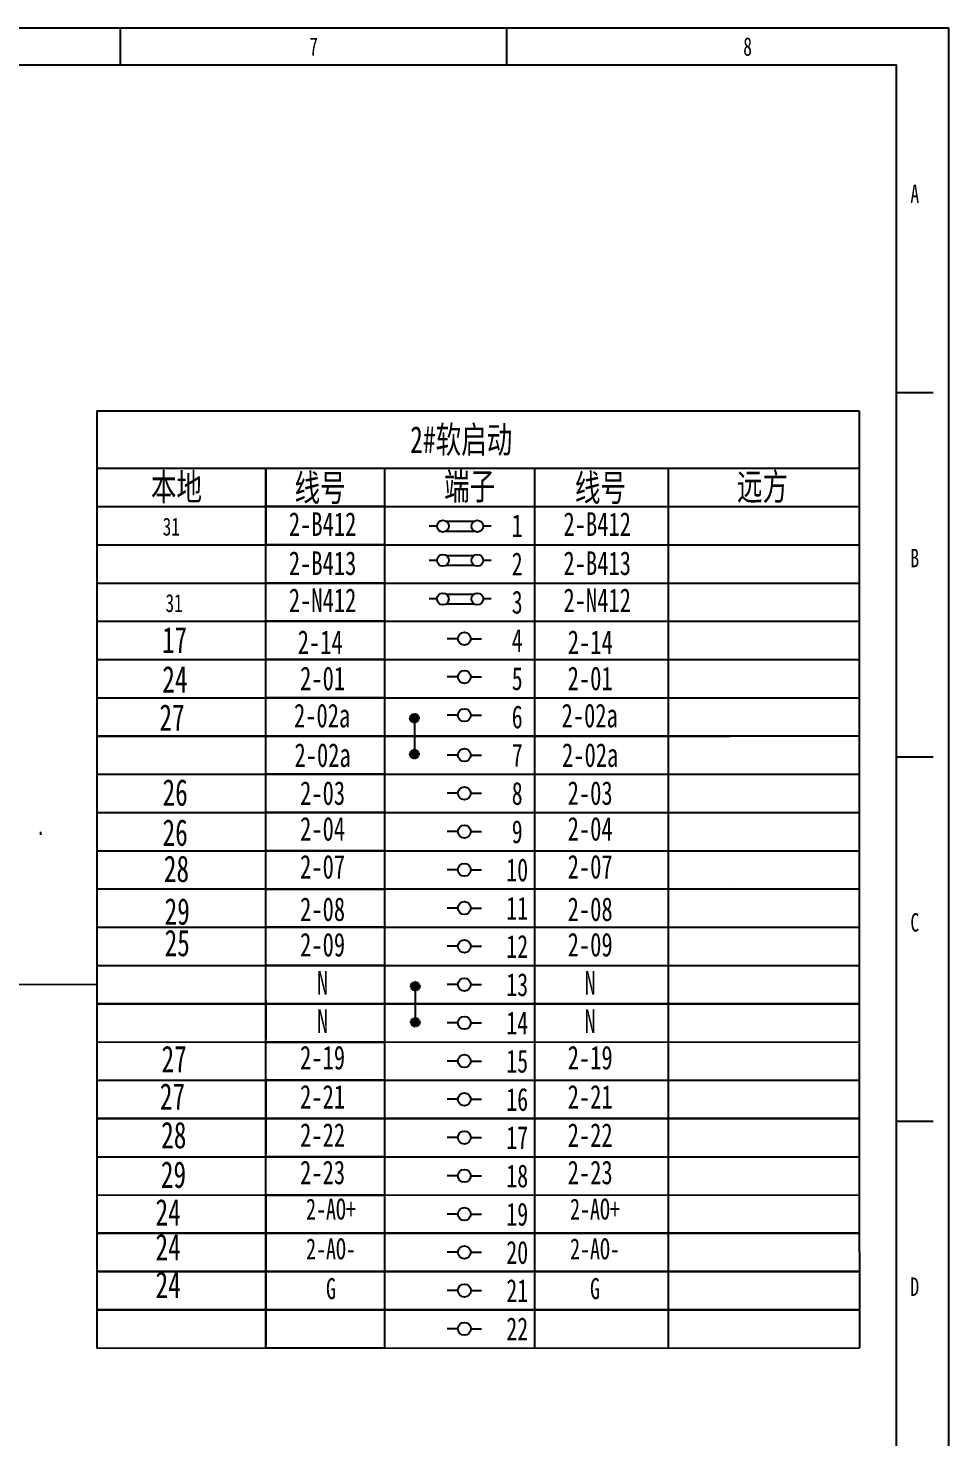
# Model space of a CAD drawing. Header units: millimetres. Extents: x 401220 to 2750366, y -101310 to 943175.
# Drawn here: x 1360159 to 1378689, y 295247 to 323583 of the extents above; entities that cross this region are included whole.
import ezdxf
from ezdxf.enums import TextEntityAlignment as Align

# ---------------------------------------------------------------- set-up
doc = ezdxf.new("R2010")
doc.units = ezdxf.units.MM
doc.linetypes.add('ACAD_ISO03W100', pattern=[30, 12, -18])
doc.styles.add('IDQSTYLE', font='NSimSun.ttf', dxfattribs={"width": 0.7})

msp = doc.modelspace()

# ---------------------------------------------------------------- hatches: boundary and pattern name
at = {"linetype": 'ACAD_ISO03W100'}
h = msp.add_hatch(color=256, dxfattribs=at)
h.dxf.hatch_style = 1
h.paths.add_polyline_path([(1367932.79422, 309793.92786, 0.4142135624), (1367843.63651, 309704.77015, 0.4142135624), (1367932.79422, 309615.61243)])
h.paths.add_polyline_path([(1367932.79422, 309793.92786), (1367932.79422, 309615.61243, 0.4142135624), (1368021.95193, 309704.77015, 0.4142135624)])
h = msp.add_hatch(color=256, dxfattribs=at)
h.dxf.hatch_style = 1
h.paths.add_polyline_path([(1367932.79422, 309789.86214, 0.4142135624), (1367843.63651, 309700.70443, 0.4142135624), (1367932.79422, 309611.54672)])
h.paths.add_polyline_path([(1367932.79422, 309789.86214), (1367932.79422, 309611.54672, 0.4142135624), (1368021.95193, 309700.70443, 0.4142135624)])
h = msp.add_hatch(color=256, dxfattribs=at)
h.dxf.hatch_style = 1
h.paths.add_polyline_path([(1367932.79422, 309069.76884, 0.4142135624), (1367843.63651, 308980.61112, 0.4142135624), (1367932.79422, 308891.45341)])
h.paths.add_polyline_path([(1367932.79422, 309069.76884), (1367932.79422, 308891.45341, 0.4142135624), (1368021.95193, 308980.61112, 0.4142135624)])
h = msp.add_hatch(color=256, dxfattribs=at)
h.dxf.hatch_style = 1
h.paths.add_polyline_path([(1367932.79422, 309065.70312, 0.4142135624), (1367843.63651, 308976.54541, 0.4142135624), (1367932.79422, 308887.38769)])
h.paths.add_polyline_path([(1367932.79422, 309065.70312), (1367932.79422, 308887.38769, 0.4142135624), (1368021.95193, 308976.54541, 0.4142135624)])
h = msp.add_hatch(color=256, dxfattribs=at)
h.dxf.hatch_style = 1
h.paths.add_polyline_path([(1367949.98961, 304401.63069, 0.4142135624), (1367860.8319, 304312.47297, 0.4142135624), (1367949.98961, 304223.31526)])
h.paths.add_polyline_path([(1367949.98961, 304401.63069), (1367949.98961, 304223.31526, 0.4142135624), (1368039.14733, 304312.47297, 0.4142135624)])
h = msp.add_hatch(color=256, dxfattribs=at)
h.dxf.hatch_style = 1
h.paths.add_polyline_path([(1367949.98961, 304397.56497, 0.4142135624), (1367860.8319, 304308.40726, 0.4142135624), (1367949.98961, 304219.24954)])
h.paths.add_polyline_path([(1367949.98961, 304397.56497), (1367949.98961, 304219.24954, 0.4142135624), (1368039.14733, 304308.40726, 0.4142135624)])
h = msp.add_hatch(color=256, dxfattribs=at)
h.dxf.hatch_style = 1
h.paths.add_polyline_path([(1367949.98961, 303677.47166, 0.4142135624), (1367860.8319, 303588.31395, 0.4142135624), (1367949.98961, 303499.15624)])
h.paths.add_polyline_path([(1367949.98961, 303677.47166), (1367949.98961, 303499.15624, 0.4142135624), (1368039.14733, 303588.31395, 0.4142135624)])
h = msp.add_hatch(color=256, dxfattribs=at)
h.dxf.hatch_style = 1
h.paths.add_polyline_path([(1367949.98961, 303673.40595, 0.4142135624), (1367860.8319, 303584.24823, 0.4142135624), (1367949.98961, 303495.09052)])
h.paths.add_polyline_path([(1367949.98961, 303673.40595), (1367949.98961, 303495.09052, 0.4142135624), (1368039.14733, 303584.24823, 0.4142135624)])

# ---------------------------------------------------------------- linework, layer by layer
at = {"ltscale": 4}
for p, q in [((1362017.55095, 322843.06986), (1362017.55095, 323583.33771)), ((1369790.36338, 322843.06986), (1369790.36338, 323583.33771)), ((1377633.65994, 316254.68599), (1378373.92779, 316254.68599)), ((1368387.88035, 313565.5968), (1368230.26532, 313565.5968)), ((1369475.54957, 313565.69921), (1369317.93455, 313565.69921)), ((1368387.56967, 312877.86466), (1368229.95464, 312877.86466)), ((1368387.56967, 312877.86466), (1368229.95464, 312877.86466)), ((1369475.23889, 312877.96706), (1369317.62387, 312877.96706)), ((1369475.23889, 312877.96706), (1369317.62387, 312877.96706)), ((1368387.25898, 312101.39422), (1368229.64396, 312101.39422)), ((1369474.92821, 312101.49662), (1369317.31319, 312101.49662)), ((1368807.88691, 311302.20953), (1368591.58351, 311302.19174)), ((1369067.45099, 311302.23087), (1369283.75439, 311302.24866)), ((1368807.95018, 310532.80973), (1368591.64679, 310532.79194)), ((1369067.51426, 310532.83107), (1369283.81766, 310532.84886)), ((1368808.01348, 309763.40993), (1368591.71008, 309763.39214)), ((1369067.57755, 309763.43127), (1369283.88095, 309763.44906)), ((1368808.07953, 308960.67725), (1368591.77613, 308960.65946)), ((1369067.64361, 308960.6986), (1369283.94701, 308960.71639)), ((1377633.65994, 308926.03427), (1378373.92779, 308926.03427)), ((1368808.14276, 308191.27745), (1368591.83936, 308191.25966)), ((1368808.14276, 308191.27745), (1368591.83936, 308191.25966)), ((1369067.70684, 308191.2988), (1369284.01024, 308191.31659)), ((1369067.70684, 308191.2988), (1369284.01024, 308191.31659)), ((1368808.20609, 307421.87765), (1368591.9027, 307421.85987)), ((1369067.77017, 307421.899), (1369284.07357, 307421.91679)), ((1368808.26939, 306652.47785), (1368591.96599, 306652.46007)), ((1369067.83346, 306652.4992), (1369284.13686, 306652.51699)), ((1368808.33266, 305883.07805), (1368592.02926, 305883.06027)), ((1369067.89673, 305883.0994), (1369284.20013, 305883.11719)), ((1368808.39595, 305113.67825), (1368592.09255, 305113.66047)), ((1369067.96003, 305113.6996), (1369284.26342, 305113.71739)), ((1368808.45924, 304344.27845), (1368592.15584, 304344.26067)), ((1369068.02332, 304344.2998), (1369284.32672, 304344.31759)), ((1368808.52259, 303574.87865), (1368592.2192, 303574.86087)), ((1369068.08667, 303574.9), (1369284.39007, 303574.91779)), ((1368808.58589, 302805.47885), (1368592.28249, 302805.46107)), ((1369068.14996, 302805.5002), (1369284.45336, 302805.51799)), ((1368808.64918, 302036.07905), (1368592.34578, 302036.06127)), ((1369068.21325, 302036.1004), (1369284.51665, 302036.11819)), ((1377633.65994, 301597.38256), (1378373.92779, 301597.38256)), ((1368808.71245, 301266.67925), (1368592.40905, 301266.66147)), ((1369068.27653, 301266.7006), (1369284.57992, 301266.71839)), ((1368808.77574, 300497.27945), (1368592.47234, 300497.26167)), ((1369068.33982, 300497.3008), (1369284.64322, 300497.31859)), ((1368808.83903, 299727.87965), (1368592.53563, 299727.86187)), ((1369068.40311, 299727.901), (1369284.70651, 299727.91879)), ((1368808.9023, 298958.47985), (1368592.59891, 298958.46207)), ((1369068.46638, 298958.5012), (1369284.76978, 298958.51899)), ((1368808.96558, 298189.08005), (1368592.66218, 298189.06227)), ((1369068.52965, 298189.1014), (1369284.83305, 298189.11919)), ((1368809.02893, 297419.68025), (1368592.72553, 297419.66247)), ((1369068.59301, 297419.7016), (1369284.8964, 297419.71939))]:
    msp.add_line(p, q, dxfattribs=at)
for p, q in [((1318193.69421, 322843.06986), (1377633.65994, 322843.06986)), ((1377633.65994, 280351.69525), (1377633.65994, 322843.06986)), ((1361538.86342, 315883.3172), (1376886.30581, 315884.5797)), ((1361538.86342, 315883.3172), (1361538.95836, 314729.2175)), ((1376886.30581, 315884.57929), (1376886.40075, 314730.47959)), ((1361538.95836, 314729.2175), (1374290.51283, 314730.26612)), ((1361538.95836, 314729.2175), (1361539.02165, 313959.8177)), ((1364134.84628, 314729.43097), (1376886.40075, 314730.47959)), ((1364942.65808, 314729.4974), (1367331.53877, 314729.69385)), ((1364942.65808, 314729.4974), (1364942.72138, 313960.0976)), ((1364942.72136, 313960.0976), (1364942.65808, 314729.4974)), ((1367331.53877, 314729.69385), (1367331.60204, 313960.29405)), ((1370346.50243, 314729.94179), (1370346.56572, 313960.54199)), ((1373040.66839, 314730.16334), (1373040.73168, 313960.76354)), ((1376886.40075, 314730.47959), (1376886.46404, 313961.07979)), ((1361539.02163, 313959.8177), (1373849.41843, 313960.83004)), ((1361539.02163, 313959.8177), (1361539.08492, 313190.4179)), ((1361539.02163, 313959.8177), (1361539.08492, 313190.4179)), ((1361980.1793, 313959.85398), (1374290.5761, 313960.86632)), ((1364134.90955, 313960.03117), (1376445.30635, 313961.04351)), ((1364576.06722, 313960.06745), (1376886.46402, 313961.07979)), ((1367331.60204, 313960.29405), (1364942.72136, 313960.0976)), ((1364942.72138, 313960.0976), (1367331.60206, 313960.29405)), ((1364942.72138, 313960.0976), (1364942.78467, 313190.6978)), ((1364942.78465, 313190.6978), (1364942.72138, 313960.0976)), ((1367331.60206, 313960.29405), (1367331.66533, 313190.89425)), ((1370346.56572, 313960.54199), (1370346.62901, 313191.14219)), ((1373039.46502, 313960.76344), (1373039.52831, 313191.36364)), ((1376886.46402, 313961.07979), (1376886.52731, 313191.67999)), ((1376886.46402, 313961.07979), (1376886.52731, 313191.67999)), ((1368573.01163, 313664.09512), (1369132.37406, 313663.90699)), ((1368574.22209, 313467.92492), (1369132.30806, 313467.67281)), ((1361539.08492, 313190.4179), (1373849.48172, 313191.43024)), ((1361539.08492, 313190.4179), (1361539.14821, 312421.0181)), ((1361539.08492, 313190.4179), (1361539.14821, 312421.0181)), ((1361980.24259, 313190.45418), (1374290.63939, 313191.46652)), ((1364134.97284, 313190.63137), (1376445.36964, 313191.64371)), ((1364576.13051, 313190.66765), (1376886.52731, 313191.67999)), ((1364942.78463, 313190.6978), (1367331.66531, 313190.89425)), ((1364942.8479, 312421.298), (1364942.78463, 313190.6978)), ((1367331.66533, 313190.89425), (1364942.78465, 313190.6978)), ((1367331.66531, 313190.89425), (1367331.72858, 312421.49445)), ((1370346.62901, 313191.14219), (1370346.6923, 312421.74239)), ((1373039.52831, 313191.36364), (1373039.5916, 312421.96384)), ((1376886.52731, 313191.67999), (1376886.5906, 312422.28019)), ((1376886.52731, 313191.67999), (1376886.5906, 312422.28019)), ((1368572.70095, 312976.36298), (1369132.06338, 312976.17484)), ((1368572.70095, 312976.36298), (1369132.06338, 312976.17484)), ((1368573.91141, 312780.19278), (1369131.99737, 312779.94067)), ((1368573.91141, 312780.19278), (1369131.99737, 312779.94067)), ((1361539.14821, 312421.0181), (1373849.54501, 312422.03044)), ((1361539.14821, 312421.0181), (1361539.21151, 311651.6183)), ((1361539.14821, 312421.0181), (1361539.21151, 311651.6183)), ((1361980.30588, 312421.05438), (1374290.70268, 312422.06672)), ((1364135.03614, 312421.23157), (1376445.43294, 312422.24391)), ((1364576.1938, 312421.26785), (1376886.5906, 312422.28019)), ((1367331.72858, 312421.49445), (1364942.8479, 312421.298)), ((1364942.84796, 312421.298), (1367331.72865, 312421.49445)), ((1364942.91123, 311651.8982), (1364942.84796, 312421.298)), ((1367331.72865, 312421.49445), (1367331.79192, 311652.09465)), ((1370346.6923, 312421.74239), (1370346.7556, 311652.34259)), ((1373039.5916, 312421.96384), (1373039.6549, 311652.56404)), ((1376886.5906, 312422.28019), (1376886.6539, 311652.88039)), ((1376886.5906, 312422.28019), (1376886.6539, 311652.88039)), ((1368572.39027, 312199.89254), (1369131.75269, 312199.7044)), ((1368573.60072, 312003.72234), (1369131.68669, 312003.47022)), ((1361539.21151, 311651.6183), (1373849.6083, 311652.63064)), ((1361539.21151, 311651.6183), (1361539.2748, 310882.2185)), ((1361539.21151, 311651.6183), (1361539.2748, 310882.2185)), ((1361980.36917, 311651.65458), (1374290.76597, 311652.66692)), ((1364135.09943, 311651.83177), (1376445.49623, 311652.84411)), ((1364576.2571, 311651.86805), (1376886.6539, 311652.88039)), ((1367331.79192, 311652.09465), (1364942.91123, 311651.8982)), ((1364942.91125, 311651.8982), (1367331.79194, 311652.09465)), ((1364942.97452, 310882.4984), (1364942.91125, 311651.8982)), ((1367331.79194, 311652.09465), (1367331.85521, 310882.69485)), ((1370346.7556, 311652.34259), (1370346.81889, 310882.94279)), ((1373039.6549, 311652.56404), (1373039.71819, 310883.16424)), ((1376886.6539, 311652.88039), (1376886.71719, 310883.48059)), ((1376886.6539, 311652.88039), (1376886.71719, 310883.48059)), ((1361539.27478, 310882.2185), (1361539.33807, 310112.8187)), ((1361539.27478, 310882.2185), (1361539.33807, 310112.8187)), ((1361539.2748, 310882.2185), (1373849.6716, 310883.23084)), ((1361980.43247, 310882.25478), (1374290.82926, 310883.26712)), ((1364135.16272, 310882.43197), (1376445.55952, 310883.44431)), ((1364576.32039, 310882.46825), (1376886.71719, 310883.48059)), ((1364942.9745, 310882.4984), (1367331.85519, 310882.69485)), ((1364943.03777, 310113.0986), (1364942.9745, 310882.4984)), ((1367331.85521, 310882.69485), (1364942.97452, 310882.4984)), ((1367331.85519, 310882.69485), (1367331.91846, 310113.29505)), ((1370346.81887, 310882.94279), (1370346.88216, 310113.54299)), ((1373039.71817, 310883.16424), (1373039.78146, 310113.76444)), ((1376886.71717, 310883.48059), (1376886.78046, 310114.08079)), ((1376886.71717, 310883.48059), (1376886.78046, 310114.08079)), ((1361539.33807, 310112.8187), (1373849.73487, 310113.83104)), ((1361539.33807, 310112.8187), (1361539.40136, 309343.4189)), ((1361539.33807, 310112.8187), (1361539.40136, 309343.4189)), ((1361980.49574, 310112.85498), (1374290.89254, 310113.86732)), ((1364135.22599, 310113.03217), (1376445.62279, 310114.04451)), ((1364576.38366, 310113.06845), (1376886.78046, 310114.08079)), ((1367331.91846, 310113.29505), (1364943.03777, 310113.0986)), ((1364943.03782, 310113.0986), (1367331.9185, 310113.29505)), ((1364943.10109, 309343.6988), (1364943.03782, 310113.0986)), ((1367331.9185, 310113.29505), (1367331.98177, 309343.89525)), ((1370346.88216, 310113.54299), (1370346.94545, 309344.14319)), ((1373039.78146, 310113.76444), (1373039.84475, 309344.36464)), ((1376886.78046, 310114.08079), (1376886.84375, 309344.68099)), ((1376886.78046, 310114.08079), (1376886.84375, 309344.68099)), ((1367932.79422, 309700.70443), (1367932.79422, 308976.54541)), ((1361539.40128, 309343.4189), (1373849.79808, 309344.43124)), ((1374290.95583, 309344.46762), (1361539.40136, 309343.4189)), ((1361539.40138, 309343.4189), (1361539.46467, 308574.0191)), ((1361539.40138, 309343.4189), (1361539.46467, 308574.0191)), ((1361980.55895, 309343.45518), (1374290.95575, 309344.46752)), ((1364135.2892, 309343.63237), (1376445.686, 309344.64471)), ((1376886.84375, 309344.6811), (1364135.28928, 309343.63237)), ((1364576.44687, 309343.66865), (1376886.84367, 309344.68099)), ((1367331.98177, 309343.89525), (1364943.10109, 309343.6988)), ((1364943.10111, 309343.6988), (1367331.98179, 309343.89525)), ((1364943.16438, 308574.299), (1364943.10111, 309343.6988)), ((1367331.98179, 309343.89525), (1367332.04506, 308574.49545)), ((1370346.94547, 309344.14319), (1370347.00876, 308574.74339)), ((1373039.84477, 309344.36464), (1373039.90806, 308574.96484)), ((1376886.84377, 309344.68099), (1376886.90706, 308575.28119)), ((1376886.84377, 309344.68099), (1376886.90706, 308575.28119)), ((1361539.46467, 308574.0191), (1373849.86147, 308575.03144)), ((1361539.46467, 308574.0191), (1361539.52797, 307804.6193)), ((1361539.46467, 308574.0191), (1361539.52797, 307804.6193)), ((1361980.62234, 308574.05538), (1374291.01914, 308575.06772)), ((1364135.3526, 308574.23257), (1376445.7494, 308575.24491)), ((1364576.51026, 308574.26885), (1376886.90706, 308575.28119)), ((1364943.16426, 308574.299), (1367332.04494, 308574.49545)), ((1364943.22753, 307804.8992), (1364943.16426, 308574.299)), ((1364943.16436, 308574.299), (1367332.04504, 308574.49545)), ((1364943.22763, 307804.8992), (1364943.16436, 308574.299)), ((1367332.04506, 308574.49545), (1364943.16438, 308574.299)), ((1367332.04494, 308574.49545), (1367332.10821, 307805.09565)), ((1367332.04504, 308574.49545), (1367332.10831, 307805.09565)), ((1370347.00876, 308574.74339), (1370347.07206, 307805.34359)), ((1373039.90806, 308574.96484), (1373039.97136, 307805.56504)), ((1376886.90706, 308575.28119), (1376886.97036, 307805.88139)), ((1376886.90706, 308575.28119), (1376886.97036, 307805.88139)), ((1361539.52795, 307804.6193), (1361539.59124, 307035.2195)), ((1361539.52795, 307804.6193), (1361539.59124, 307035.2195)), ((1361539.52797, 307804.6193), (1373849.92476, 307805.63164)), ((1361980.68563, 307804.65558), (1374291.08243, 307805.66792)), ((1364135.41589, 307804.83277), (1376445.81269, 307805.84511)), ((1364576.57356, 307804.86905), (1376886.97036, 307805.88139)), ((1367332.10821, 307805.09565), (1364943.22753, 307804.8992)), ((1364943.22755, 307804.8992), (1367332.10823, 307805.09565)), ((1364943.29082, 307035.4994), (1364943.22755, 307804.8992)), ((1367332.10831, 307805.09565), (1364943.22763, 307804.8992)), ((1367332.10823, 307805.09565), (1367332.1715, 307035.69585)), ((1370347.07203, 307805.34359), (1370347.13533, 307035.94379)), ((1373039.97133, 307805.56504), (1373040.03463, 307036.16524)), ((1376886.97033, 307805.88139), (1376887.03363, 307036.48159)), ((1376886.97033, 307805.88139), (1376887.03363, 307036.48159)), ((1360416.84699, 307357.01095), (1360416.84699, 307419.82704)), ((1361539.59124, 307035.2195), (1373849.98804, 307036.23184)), ((1361539.59124, 307035.2195), (1361539.65453, 306265.8197)), ((1361539.59124, 307035.2195), (1361539.65453, 306265.8197)), ((1361980.7489, 307035.25578), (1374291.1457, 307036.26812)), ((1364135.47916, 307035.43297), (1376445.87596, 307036.44532)), ((1364576.63683, 307035.46925), (1376887.03363, 307036.48159)), ((1364943.2908, 307035.4994), (1367332.17148, 307035.69585)), ((1364943.35407, 306266.0996), (1364943.2908, 307035.4994)), ((1367332.1715, 307035.69585), (1364943.29082, 307035.4994)), ((1367332.17148, 307035.69585), (1367332.23475, 306266.29605)), ((1370347.13533, 307035.94379), (1370347.19862, 306266.54399)), ((1373040.03463, 307036.16524), (1373040.09792, 306266.76544)), ((1376887.03363, 307036.48159), (1376887.09692, 306267.08179)), ((1376887.03363, 307036.48159), (1376887.09692, 306267.08179)), ((1361539.65445, 306265.8197), (1373850.05125, 306266.83204)), ((1361539.65451, 306265.8197), (1361539.7178, 305496.4199)), ((1361539.65451, 306265.8197), (1361539.7178, 305496.4199)), ((1374291.209, 306266.86842), (1361539.65453, 306265.8197)), ((1361980.81212, 306265.85598), (1374291.20891, 306266.86832)), ((1364135.54237, 306266.03317), (1376445.93917, 306267.04552)), ((1376887.09692, 306267.0819), (1364135.54245, 306266.03317)), ((1364576.70004, 306266.06945), (1376887.09684, 306267.08179)), ((1367332.23475, 306266.29605), (1364943.35407, 306266.0996)), ((1364943.35426, 306266.0996), (1367332.23494, 306266.29605)), ((1364943.41753, 305496.6998), (1364943.35426, 306266.0996)), ((1367332.23494, 306266.29605), (1367332.29821, 305496.89625)), ((1370347.1986, 306266.54399), (1370347.26189, 305497.14419)), ((1373040.0979, 306266.76544), (1373040.16119, 305497.36564)), ((1376887.0969, 306267.08179), (1376887.16019, 305497.68199)), ((1376887.0969, 306267.08179), (1376887.16019, 305497.68199)), ((1361539.7178, 305496.4199), (1373850.1146, 305497.43224)), ((1361539.7178, 305496.4199), (1361539.78109, 304727.0201)), ((1361539.7178, 305496.4199), (1361539.78109, 304727.0201)), ((1361980.87547, 305496.45618), (1374291.27227, 305497.46852)), ((1364135.60572, 305496.63337), (1376446.00252, 305497.64572)), ((1364576.76339, 305496.66965), (1376887.16019, 305497.68199)), ((1364943.41751, 305496.6998), (1367332.29819, 305496.89625)), ((1364943.48078, 304727.3), (1364943.41751, 305496.6998)), ((1367332.29821, 305496.89625), (1364943.41753, 305496.6998)), ((1367332.29819, 305496.89625), (1367332.36146, 304727.49645)), ((1370347.26189, 305497.14419), (1370347.32518, 304727.74439)), ((1373040.16119, 305497.36564), (1373040.22448, 304727.96584)), ((1376887.16019, 305497.68199), (1376887.22348, 304728.28219)), ((1376887.16019, 305497.68199), (1376887.22348, 304728.28219)), ((1361539.78109, 304727.0201), (1373850.17789, 304728.03244)), ((1361539.78109, 304727.0201), (1361539.84438, 303957.6203)), ((1361539.78109, 304727.0201), (1361539.84438, 303957.6203)), ((1361980.93876, 304727.05638), (1374291.33556, 304728.06872)), ((1364135.66902, 304727.23357), (1376446.06581, 304728.24592)), ((1364576.82668, 304727.26985), (1376887.22348, 304728.28219)), ((1367332.36146, 304727.49645), (1364943.48078, 304727.3)), ((1364943.48084, 304727.3), (1367332.36152, 304727.49645)), ((1364943.54411, 303957.9002), (1364943.48084, 304727.3)), ((1367332.36152, 304727.49645), (1367332.4248, 303958.09665)), ((1370347.32518, 304727.74439), (1370347.38847, 303958.34459)), ((1373040.22448, 304727.96584), (1373040.28777, 303958.56604)), ((1376887.22348, 304728.28219), (1376887.28677, 303958.88239)), ((1376887.22348, 304728.28219), (1376887.28677, 303958.88239)), ((1361539.81274, 304342.3202), (1359900.15726, 304342.18532)), ((1367949.98961, 304308.40726), (1367949.98961, 303584.24823)), ((1361539.84438, 303957.6203), (1373850.24118, 303958.63264)), ((1361539.84438, 303957.6203), (1373850.24118, 303958.63264)), ((1361539.84444, 303957.6203), (1361539.90774, 303188.2205)), ((1361539.84444, 303957.6203), (1361539.90774, 303188.2205)), ((1374291.39893, 303958.66902), (1361539.84447, 303957.6203)), ((1361981.00205, 303957.65658), (1374291.39885, 303958.66892)), ((1361981.00205, 303957.65658), (1374291.39885, 303958.66892)), ((1364135.73231, 303957.83377), (1376446.12911, 303958.84612)), ((1364135.73231, 303957.83377), (1376446.12911, 303958.84612)), ((1376887.28686, 303958.8825), (1364135.73239, 303957.83377)), ((1364576.88997, 303957.87005), (1376887.28677, 303958.88239)), ((1364576.88997, 303957.87005), (1376887.28677, 303958.88239)), ((1367332.4248, 303958.09665), (1364943.54411, 303957.9002)), ((1364943.54419, 303957.9002), (1367332.42488, 303958.09665)), ((1364943.60746, 303188.5004), (1364943.54419, 303957.9002)), ((1364943.60742, 304014.14223), (1364943.67072, 303244.74243)), ((1367332.42488, 303958.09665), (1367332.48815, 303188.69685)), ((1370347.38853, 303958.34459), (1370347.45183, 303188.94479)), ((1373040.28783, 303958.56604), (1373040.35113, 303189.16624)), ((1376887.28683, 303958.88239), (1376887.35013, 303189.48259)), ((1376887.28683, 303958.88239), (1376887.35013, 303189.48259)), ((1361539.90774, 303188.2205), (1373850.30454, 303189.23284)), ((1361539.90774, 303188.2205), (1361539.97103, 302418.8207)), ((1361539.90774, 303188.2205), (1361539.97103, 302418.8207)), ((1361981.0654, 303188.25678), (1374291.4622, 303189.26912)), ((1364135.79566, 303188.43397), (1376446.19246, 303189.44632)), ((1364576.95333, 303188.47025), (1376887.35013, 303189.48259)), ((1364943.60744, 303188.5004), (1367332.48813, 303188.69685)), ((1364943.67071, 302419.1006), (1364943.60744, 303188.5004)), ((1367332.48815, 303188.69685), (1364943.60746, 303188.5004)), ((1367332.48813, 303188.69685), (1367332.5514, 302419.29705)), ((1370347.45183, 303188.94479), (1370347.51512, 302419.54499)), ((1373040.35113, 303189.16624), (1373040.41442, 302419.76644)), ((1376887.35013, 303189.48259), (1376887.41342, 302420.08279)), ((1376887.35013, 303189.48259), (1376887.41342, 302420.08279)), ((1361539.97103, 302418.8207), (1373850.36783, 302419.83304)), ((1361539.97103, 302418.8207), (1361540.03432, 301649.4209)), ((1361539.97103, 302418.8207), (1361540.03432, 301649.4209)), ((1361981.1287, 302418.85698), (1374291.5255, 302419.86932)), ((1364135.85895, 302419.03417), (1376446.25575, 302420.04652)), ((1364577.01662, 302419.07045), (1376887.41342, 302420.08279)), ((1367332.5514, 302419.29705), (1364943.67071, 302419.1006)), ((1364943.67078, 302419.1006), (1367332.55146, 302419.29705)), ((1364943.67078, 302419.1006), (1364943.73407, 301649.7008)), ((1364943.73405, 301649.7008), (1364943.67078, 302419.1006)), ((1367332.55146, 302419.29705), (1367332.61473, 301649.89725)), ((1370347.51512, 302419.54499), (1370347.57841, 301650.14519)), ((1373040.41442, 302419.76644), (1373040.47771, 301650.36664)), ((1376887.41342, 302420.08279), (1376887.47671, 301650.68299)), ((1376887.41342, 302420.08279), (1376887.47671, 301650.68299)), ((1361540.03424, 301649.4209), (1373850.43104, 301650.43324)), ((1361540.03424, 301649.4209), (1373850.43104, 301650.43324)), ((1361540.0343, 301649.4209), (1361540.09759, 300880.0211)), ((1361540.0343, 301649.4209), (1361540.09759, 300880.0211)), ((1374291.58879, 301650.46962), (1361540.03432, 301649.4209)), ((1361540.03432, 301649.4209), (1373850.43112, 301650.43324)), ((1361981.19191, 301649.45718), (1374291.58871, 301650.46952)), ((1361981.19191, 301649.45718), (1374291.58871, 301650.46952)), ((1361981.19199, 301649.45718), (1374291.58879, 301650.46952)), ((1364135.92216, 301649.63437), (1376446.31896, 301650.64672)), ((1364135.92216, 301649.63437), (1376446.31896, 301650.64672)), ((1376887.47671, 301650.6831), (1364135.92224, 301649.63437)), ((1364135.92224, 301649.63437), (1376446.31904, 301650.64672)), ((1364577.07983, 301649.67065), (1376887.47663, 301650.68299)), ((1364577.07983, 301649.67065), (1376887.47663, 301650.68299)), ((1364577.07991, 301649.67065), (1376887.47671, 301650.68299)), ((1367332.61473, 301649.89725), (1364943.73405, 301649.7008)), ((1364943.73405, 301649.7008), (1367332.61473, 301649.89725)), ((1364943.79732, 300880.301), (1364943.73405, 301649.7008)), ((1364943.79728, 301705.94283), (1364943.86057, 300936.54303)), ((1367332.61473, 301649.89725), (1367332.678, 300880.49745)), ((1370347.57839, 301650.14519), (1370347.64168, 300880.74539)), ((1373040.47769, 301650.36664), (1373040.54098, 300880.96684)), ((1376887.47669, 301650.68299), (1376887.53998, 300881.28319)), ((1376887.47669, 301650.68299), (1376887.53998, 300881.28319)), ((1361540.09759, 300880.0211), (1373850.49439, 300881.03344)), ((1361540.09759, 300880.0211), (1361540.16088, 300110.6213)), ((1361540.09759, 300880.0211), (1361540.16088, 300110.6213)), ((1361981.25526, 300880.05738), (1374291.65206, 300881.06972)), ((1364135.98551, 300880.23457), (1376446.38231, 300881.24692)), ((1364577.14318, 300880.27085), (1376887.53998, 300881.28319)), ((1364943.7973, 300880.301), (1367332.67798, 300880.49745)), ((1364943.86057, 300110.9012), (1364943.7973, 300880.301)), ((1367332.678, 300880.49745), (1364943.79732, 300880.301)), ((1367332.67798, 300880.49745), (1367332.74125, 300111.09765)), ((1370347.64168, 300880.74539), (1370347.70497, 300111.34559)), ((1373040.54098, 300880.96684), (1373040.60427, 300111.56704)), ((1376887.53998, 300881.28319), (1376887.60327, 300111.88339)), ((1376887.53998, 300881.28319), (1376887.60327, 300111.88339)), ((1361540.16088, 300110.6213), (1373850.55768, 300111.63364)), ((1361540.16088, 300110.6213), (1361540.22418, 299341.2215)), ((1361540.16088, 300110.6213), (1361540.22418, 299341.2215)), ((1361981.31855, 300110.65758), (1374291.71535, 300111.66992)), ((1364136.04881, 300110.83477), (1376446.44561, 300111.84712)), ((1364577.20647, 300110.87105), (1376887.60327, 300111.88339)), ((1367332.74125, 300111.09765), (1364943.86057, 300110.9012)), ((1364943.86063, 300110.9012), (1367332.74132, 300111.09765)), ((1364943.86063, 300110.9012), (1364943.92392, 299341.5014)), ((1364943.9239, 299341.5014), (1364943.86063, 300110.9012)), ((1367332.74132, 300111.09765), (1367332.80459, 299341.69785)), ((1370347.70497, 300111.34559), (1370347.76827, 299341.94579)), ((1373040.60427, 300111.56704), (1373040.66757, 299342.16724)), ((1376887.60327, 300111.88339), (1376887.66657, 299342.48359)), ((1376887.60327, 300111.88339), (1376887.66657, 299342.48359)), ((1361540.2241, 299341.2215), (1373850.62089, 299342.23384)), ((1361540.2241, 299341.2215), (1373850.62089, 299342.23384)), ((1361540.22416, 299341.2215), (1361540.28745, 298571.8217)), ((1361540.22416, 299341.2215), (1361540.28745, 298571.8217)), ((1374291.77864, 299342.27022), (1361540.22418, 299341.2215)), ((1361540.22418, 299341.2215), (1373850.62098, 299342.23384)), ((1361540.22418, 299341.2215), (1373850.62098, 299342.23384)), ((1361981.38176, 299341.25778), (1374291.77856, 299342.27012)), ((1361981.38176, 299341.25778), (1374291.77856, 299342.27012)), ((1361981.38184, 299341.25778), (1374291.77864, 299342.27012)), ((1361981.38184, 299341.25778), (1374291.77864, 299342.27012)), ((1364136.11202, 299341.43497), (1376446.50882, 299342.44732)), ((1364136.11202, 299341.43497), (1376446.50882, 299342.44732)), ((1376887.66657, 299342.4837), (1364136.1121, 299341.43497)), ((1364136.1121, 299341.43497), (1376446.5089, 299342.44732)), ((1364136.1121, 299341.43497), (1376446.5089, 299342.44732)), ((1364577.26969, 299341.47125), (1376887.66648, 299342.48359)), ((1364577.26969, 299341.47125), (1376887.66648, 299342.48359)), ((1364577.26977, 299341.47125), (1376887.66657, 299342.48359)), ((1364577.26977, 299341.47125), (1376887.66657, 299342.48359)), ((1367332.80459, 299341.69785), (1364943.9239, 299341.5014)), ((1364943.9239, 299341.5014), (1367332.80459, 299341.69785)), ((1364943.98717, 298572.1016), (1364943.9239, 299341.5014)), ((1364943.98713, 299397.74343), (1364944.05043, 298628.34363)), ((1367332.80459, 299341.69785), (1367332.86786, 298572.29805)), ((1370347.76825, 299341.94579), (1370347.83154, 298572.54599)), ((1373040.66755, 299342.16724), (1373040.73084, 298572.76744)), ((1376887.66655, 299342.48359), (1376887.72984, 298573.08379)), ((1376887.66655, 299342.48359), (1376887.72984, 298573.08379)), ((1361540.28737, 298571.8217), (1373850.68417, 298572.83404)), ((1361540.28737, 298571.8217), (1373850.68417, 298572.83404)), ((1361540.28743, 298571.8217), (1361540.35072, 297802.4219)), ((1361540.28743, 298571.8217), (1361540.35072, 297802.4219)), ((1374291.84191, 298572.87043), (1361540.28745, 298571.8217)), ((1361540.28745, 298571.8217), (1373850.68425, 298572.83404)), ((1361540.28745, 298571.8217), (1373850.68425, 298572.83404)), ((1361540.28745, 298571.8217), (1373850.68425, 298572.83404)), ((1361981.44503, 298571.85798), (1374291.84183, 298572.87032)), ((1361981.44503, 298571.85798), (1374291.84183, 298572.87032)), ((1361981.44512, 298571.85798), (1374291.84191, 298572.87032)), ((1361981.44512, 298571.85798), (1374291.84191, 298572.87032)), ((1361981.44512, 298571.85798), (1374291.84191, 298572.87032)), ((1364136.17529, 298572.03517), (1376446.57209, 298573.04752)), ((1364136.17529, 298572.03517), (1376446.57209, 298573.04752)), ((1376887.72984, 298573.0839), (1364136.17537, 298572.03517)), ((1364136.17537, 298572.03517), (1376446.57217, 298573.04752)), ((1364136.17537, 298572.03517), (1376446.57217, 298573.04752)), ((1364136.17537, 298572.03517), (1376446.57217, 298573.04752)), ((1364577.33296, 298572.07145), (1376887.72976, 298573.08379)), ((1364577.33296, 298572.07145), (1376887.72976, 298573.08379)), ((1364577.33304, 298572.07145), (1376887.72984, 298573.08379)), ((1364577.33304, 298572.07145), (1376887.72984, 298573.08379)), ((1364577.33304, 298572.07145), (1376887.72984, 298573.08379)), ((1364943.98715, 298572.1016), (1367332.86784, 298572.29805)), ((1367332.86786, 298572.29805), (1364943.98717, 298572.1016)), ((1367332.86786, 298572.29805), (1364943.98717, 298572.1016)), ((1364943.98717, 298572.1016), (1367332.86786, 298572.29805)), ((1364944.05045, 297802.7018), (1364943.98717, 298572.1016)), ((1364944.05041, 298628.34363), (1364944.1137, 297858.94383)), ((1367332.86786, 298572.29805), (1367332.93113, 297802.89825)), ((1370347.83152, 298572.54599), (1370347.89481, 297803.14619)), ((1373040.73082, 298572.76744), (1373040.79411, 297803.36764)), ((1376887.72982, 298573.08379), (1376887.79311, 297803.68399)), ((1376887.72982, 298573.08379), (1376887.79311, 297803.68399)), ((1364944.11376, 297858.94383), (1364944.17705, 297089.54403)), ((1361540.35072, 297802.4219), (1373850.74752, 297803.43424)), ((1361540.35072, 297802.4219), (1373850.74752, 297803.43424)), ((1361540.35072, 297802.4219), (1373850.74752, 297803.43424)), ((1361540.35078, 297802.4219), (1361540.41407, 297033.0221)), ((1361540.35078, 297802.4219), (1361540.41407, 297033.0221)), ((1374291.90527, 297803.47063), (1361540.3508, 297802.4219)), ((1361540.3508, 297802.4219), (1373850.7476, 297803.43424)), ((1361540.3508, 297802.4219), (1373850.7476, 297803.43424)), ((1361540.3508, 297802.4219), (1373850.7476, 297803.43424)), ((1361981.50839, 297802.45818), (1374291.90519, 297803.47052)), ((1361981.50839, 297802.45818), (1374291.90519, 297803.47052)), ((1361981.50839, 297802.45818), (1374291.90519, 297803.47052)), ((1361981.50847, 297802.45818), (1374291.90527, 297803.47052)), ((1361981.50847, 297802.45818), (1374291.90527, 297803.47052)), ((1361981.50847, 297802.45818), (1374291.90527, 297803.47052)), ((1364136.23864, 297802.63537), (1376446.63544, 297803.64772)), ((1364136.23864, 297802.63537), (1376446.63544, 297803.64772)), ((1364136.23864, 297802.63537), (1376446.63544, 297803.64772)), ((1376887.79319, 297803.6841), (1364136.23872, 297802.63537)), ((1364136.23872, 297802.63537), (1376446.63552, 297803.64772)), ((1364136.23872, 297802.63537), (1376446.63552, 297803.64772)), ((1364136.23872, 297802.63537), (1376446.63552, 297803.64772)), ((1364577.39631, 297802.67165), (1376887.79311, 297803.68399)), ((1364577.39631, 297802.67165), (1376887.79311, 297803.68399)), ((1364577.39631, 297802.67165), (1376887.79311, 297803.68399)), ((1364577.39639, 297802.67165), (1376887.79319, 297803.68399)), ((1364577.39639, 297802.67165), (1376887.79319, 297803.68399)), ((1364577.39639, 297802.67165), (1376887.79319, 297803.68399)), ((1364944.05042, 297802.7018), (1367332.93111, 297802.89825)), ((1367332.93113, 297802.89825), (1364944.05045, 297802.7018)), ((1364944.05051, 297802.7018), (1367332.93119, 297802.89825)), ((1367332.93121, 297802.89825), (1364944.05053, 297802.7018)), ((1367332.93121, 297802.89825), (1364944.05053, 297802.7018)), ((1364944.05053, 297802.7018), (1367332.93121, 297802.89825)), ((1364944.1138, 297033.302), (1364944.05053, 297802.7018)), ((1367332.93121, 297802.89825), (1367332.99448, 297033.49845)), ((1370347.89487, 297803.14619), (1370347.95816, 297033.74639)), ((1373040.79417, 297803.36764), (1373040.85746, 297033.96784)), ((1376887.79317, 297803.68399), (1376887.85646, 297034.28419)), ((1376887.79317, 297803.68399), (1376887.85646, 297034.28419)), ((1361540.41407, 297033.0221), (1373850.81087, 297034.03444)), ((1361981.57174, 297033.05838), (1374291.96854, 297034.07072)), ((1364136.30199, 297033.23557), (1376446.69879, 297034.24792)), ((1364577.45966, 297033.27185), (1376887.85646, 297034.28419)), ((1364944.11378, 297033.302), (1367332.99446, 297033.49845)), ((1367332.99448, 297033.49845), (1364944.1138, 297033.302))]:
    msp.add_line(p, q)
msp.add_lwpolyline([(1316565.10494, 279611.4274), (1378689.24705, 279611.4274), (1378689.24705, 323583.33771), (1316565.10494, 323583.33771)], close=True, dxfattribs=at)
for centre, radius in [((1368506.6488, 313565.5968), 118.76845), ((1369199.1661, 313565.69921), 118.76845), ((1368506.33812, 312877.86466), 118.76845), ((1368506.33812, 312877.86466), 118.76845), ((1369198.85542, 312877.96706), 118.76845), ((1369198.85542, 312877.96706), 118.76845), ((1368506.02744, 312101.39422), 118.76845), ((1369198.54474, 312101.49662), 118.76845), ((1368937.66895, 311302.2202), 129.78204), ((1368937.73222, 310532.8204), 129.78204), ((1368937.79551, 309763.4206), 129.78204), ((1368937.86157, 308960.68793), 129.78204), ((1368937.9248, 308191.28813), 129.78204), ((1368937.9248, 308191.28813), 129.78204), ((1368937.98813, 307421.88833), 129.78204), ((1368938.05142, 306652.48853), 129.78204), ((1368938.1147, 305883.08873), 129.78204), ((1368938.17799, 305113.68893), 129.78204), ((1368938.24128, 304344.28913), 129.78204), ((1368938.30463, 303574.88933), 129.78204), ((1368938.36792, 302805.48953), 129.78204), ((1368938.43122, 302036.08973), 129.78204), ((1368938.49449, 301266.68993), 129.78204), ((1368938.55778, 300497.29013), 129.78204), ((1368938.62107, 299727.89033), 129.78204), ((1368938.68434, 298958.49053), 129.78204), ((1368938.74761, 298189.09073), 129.78204), ((1368938.81097, 297419.69093), 129.78204)]:
    msp.add_circle(centre, radius, dxfattribs=at)
at = {"linetype": 'ACAD_ISO03W100'}
for centre in [(1367932.79422, 309704.77015), (1367932.79422, 309700.70443), (1367932.79422, 308980.61112), (1367932.79422, 308976.54541), (1367949.98961, 304312.47297), (1367949.98961, 304308.40726), (1367949.98961, 303588.31395), (1367949.98961, 303584.24823)]:
    msp.add_circle(centre, 89.15771, dxfattribs=at)

# ---------------------------------------------------------------- texts
at = {"style": 'IDQSTYLE', "width": 0.7}
for s, p in [('7', (1365903.95716, 322917.09664)), ('8', (1374639.11779, 322917.09664)), ('A', (1378003.79386, 319956.02524)), ('B', (1378003.79386, 312627.37352)), ('C', (1378003.79386, 305298.72181)), ('D', (1378003.79386, 297970.07009))]:
    msp.add_text(s, height=370.87419, dxfattribs=at).set_placement(p, align=Align.BOTTOM_CENTER)
for s, height, p in [('2#软启动', 538.579862, (1368874.66162, 315306.8706)), ('1', 461.63988, (1370001.15289, 313575.81368)), ('2', 461.63988, (1370001.21618, 312806.41388)), ('3', 461.63988, (1370001.27948, 312037.01408)), ('@N421', 0.15388, (1370346.72394, 312037.04249)), ('4', 461.63988, (1370001.34277, 311267.61428)), ('5', 461.63988, (1370001.40604, 310498.21448)), ('6', 461.63988, (1370001.46933, 309728.81468)), ('7', 461.63988, (1370001.53264, 308959.41488)), ('@N421', 0.15388, (1370346.97711, 308959.44329)), ('8', 461.63988, (1370001.59594, 308190.01508)), ('9', 461.63988, (1370001.65921, 307420.61528)), ('10', 461.639882, (1370001.7225, 306651.21548)), ('11', 461.639882, (1370001.78577, 305881.81568)), ('12', 461.639882, (1370001.84906, 305112.41588)), ('13', 461.639882, (1370001.91235, 304343.01608)), ('@N421', 0.15388, (1370347.35682, 304343.04449)), ('14', 461.639882, (1370001.97571, 303573.61628)), ('15', 461.639882, (1370002.039, 302804.21648)), ('16', 461.639882, (1370002.10229, 302034.81668)), ('@N421', 0.15388, (1370347.54675, 302034.84509)), ('17', 461.639882, (1370002.16556, 301265.41688)), ('18', 461.639882, (1370002.22885, 300496.01708)), ('19', 461.639882, (1370002.29215, 299726.61728)), ('@N421', 0.15388, (1370347.73661, 299726.64569)), ('20', 461.639882, (1370002.35542, 298957.21748)), ('21', 461.639882, (1370002.41869, 298187.81768)), ('22', 461.639882, (1370002.48204, 297418.41788))]:
    msp.add_text(s, height=height, rotation=0.004711711, dxfattribs=at).set_placement(p, align=Align.MIDDLE_CENTER)
for s, height, rotation, p in [('本地', 538.579862, 0.004710162, (1363143.18817, 314083.9963)), ('线号', 538.579862, 0.004710162, (1366034.60416, 314068.77394)), ('端子', 538.579862, 0.004710162, (1369043.38894, 314099.60917)), ('线号', 538.579862, 0.004710162, (1371677.00413, 314069.23794)), ('远方', 538.579862, 0.004710162, (1374940.01832, 314089.97202)), ('2-AO+', 421.664313, 359.999998466, (1366253.85019, 299617.23123)), ('2-AO+', 421.664313, 359.999998466, (1371567.33787, 299617.23123)), ('2-AO-', 421.664313, 359.999998466, (1366253.85019, 298816.63516)), ('2-AO-', 421.664313, 359.999998466, (1371567.33787, 298816.63516)), ('G', 421.66431, 359.999998466, (1366253.85019, 298017.59775)), ('G', 421.66431, 359.999998466, (1371567.33787, 298017.59775))]:
    msp.add_text(s, height=height, rotation=rotation, dxfattribs=at).set_placement(p, align=Align.CENTER)
for s, height, p in [('31', 361.717843, (1363038.08725, 313557.13543)), ('31', 361.717843, (1363096.21885, 312018.34062)), ('17', 525.76083, (1363105.26216, 311275.29302)), ('24', 533.975843, (1363112.05145, 310484.51741)), ('27', 533.975843, (1363054.47247, 309716.09131)), ('26', 533.975843, (1363117.49733, 308209.06672)), ('26', 533.975843, (1363117.49733, 307402.1059)), ('28', 533.975843, (1363143.73, 306673.54763)), ('29', 533.975843, (1363158.90053, 305815.7737)), ('25', 533.975843, (1363158.90053, 305182.04623)), ('27', 533.975843, (1363096.52374, 302847.58598)), ('27', 533.975843, (1363063.37178, 302092.26814)), ('28', 533.975843, (1363089.89335, 301317.073)), ('29', 533.975843, (1363083.26296, 300522.00056)), ('24', 533.975843, (1362975.77097, 299763.32752)), ('24', 533.975843, (1362975.82866, 299061.97267)), ('24', 533.975843, (1362975.89107, 298303.36607))]:
    msp.add_text(s, height=height, dxfattribs=at).set_placement(p, align=Align.MIDDLE_CENTER)
for s, height, p in [('2-B412', 475.591372, (1366084.74155, 313370.65163)), ('2-B412', 475.591372, (1371611.86081, 313370.65163)), ('2-B413', 475.591372, (1366084.74155, 312583.30481)), ('2-B413', 475.591372, (1371611.86081, 312583.30481)), ('2-N412', 475.591372, (1366084.74155, 311837.5054)), ('2-N412', 475.591372, (1371611.86081, 311837.5054)), ('2-14', 475.591372, (1366037.18222, 310994.57587)), ('2-14', 475.591372, (1371472.41264, 310995.02283)), ('2-01', 475.591372, (1366084.74158, 310265.8801)), ('2-01', 475.591372, (1371470.14827, 310266.32292)), ('2-02a', 475.591372, (1366075.15022, 309518.78011)), ('2-02a', 475.591372, (1371460.55692, 309519.22293)), ('2-02a', 475.591372, (1366084.74158, 308723.26559)), ('2-02a', 475.591372, (1371470.14827, 308723.70841)), ('2-03', 475.591372, (1366084.74158, 307959.44689)), ('2-03', 475.591372, (1371470.14827, 307959.88971)), ('2-04', 475.591372, (1366084.74158, 307240.55861)), ('2-04', 475.591372, (1371470.14827, 307241.00143)), ('2-07', 475.591372, (1366084.74158, 306476.7399)), ('2-07', 475.591372, (1371470.14827, 306477.18272)), ('2-08', 475.591372, (1366084.74158, 305623.06013)), ('2-08', 475.591372, (1371470.14827, 305623.50295)), ('2-09', 475.591372, (1366084.74158, 304909.41713)), ('2-09', 475.591372, (1371470.14827, 304909.85995)), ('N', 475.59137, (1366084.80268, 304144.05154)), ('N', 475.59137, (1371470.20938, 304144.49437)), ('N', 475.59137, (1366084.80268, 303372.17588)), ('N', 475.59137, (1371470.20938, 303372.6187)), ('2-19', 475.591372, (1366084.80268, 302637.81506)), ('2-19', 475.591372, (1371470.20938, 302637.10153)), ('2-21', 475.591372, (1366084.80268, 301850.01027)), ('2-21', 475.591372, (1371470.20938, 301849.29675)), ('2-22', 475.591372, (1366084.80268, 301080.46736)), ('2-22', 475.591372, (1371470.20938, 301079.75383)), ('2-23', 475.591372, (1366084.80268, 300328.37171)), ('2-23', 475.591372, (1371470.20938, 300327.65818))]:
    msp.add_text(s, height=height, dxfattribs=at).set_placement(p, align=Align.CENTER)

doc.saveas('drawing.dxf')
